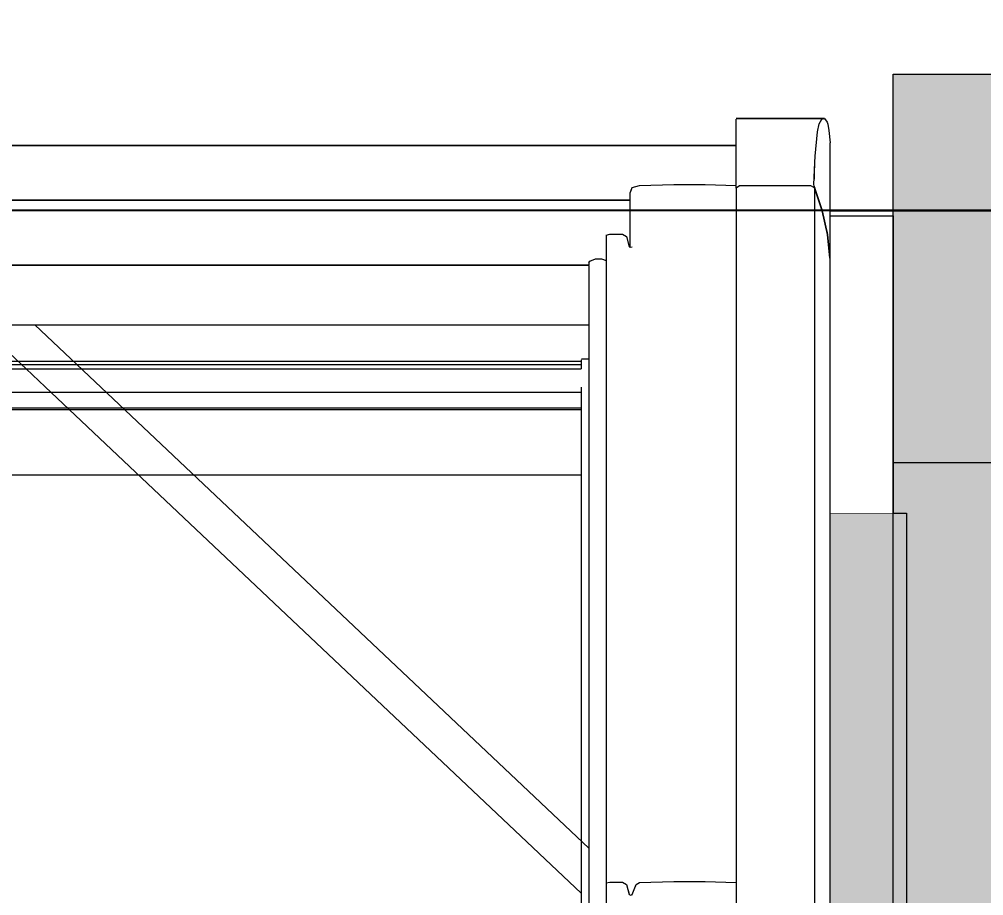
# Model space of a CAD drawing. Header units: metres. Extents: x -3 to 171, y -23 to 41.
# Drawn here: x 2.3498 to 2.8466, y -0.3532 to 0.0983 of the extents above; entities that cross this region are included whole.
import ezdxf

# ---------------------------------------------------------------- set-up
doc = ezdxf.new("R2010")
doc.units = ezdxf.units.M
doc.header["$MEASUREMENT"] = 0
doc.set_wipeout_variables(frame=1)
doc.linetypes.add('Achse', pattern=[0.004, 0.002, -0.001, 0, -0.001])
doc.linetypes.add('Wipeout_Contour', pattern=[1, 0, -1])
for name, color, linetype in [('5._2.DG PP STG1_1_000 Achsraster', 7, 'Continuous'), ('5._2.DG PP STG1_1_310 Dachkonstruktion massiv', 7, 'Continuous'), ('5._2.DG PP STG1_1_325 Dachfenster', 7, 'Continuous'), ('5._2.DG PP STG1_1_330 Dachaufbau', 7, 'Continuous'), ('5._2.DG PP STG1_1_945 Einreichplan Beschriftung', 7, 'Continuous'), ('5._2.DG PP STG1_1_Neubau_840 Baulinien', 7, 'Continuous')]:
    doc.layers.add(name, color=color, linetype=linetype)
doc.styles.add('ERSTELLTER_STIL_2', font='')
doc.styles.get('ERSTELLTER_STIL_2').set_extended_font_data('Eurostile')
doc.linetypes.add('Grenze Grundstück', pattern='A,0,[2,415_260415_PP_VA_1_8 2 DG1.Shx,S=0.00031746,R=0,X=0,Y=0],-0.04,0', length=0.04)

msp = doc.modelspace()

# ---------------------------------------------------------------- hatches: boundary and pattern name
at = {"layer": '5._2.DG PP STG1_1_325 Dachfenster', "linetype": 'Continuous', "lineweight": 0, "true_color": 0x000000}
msp.add_hatch(color=18, dxfattribs=at).paths.add_polyline_path([(2.76735, -0.15614), (2.76735, -0.59516), (2.76755, -0.59705), (2.76815, -0.60021), (2.76945, -0.61412), (2.76945, -0.63009), (2.76949, -0.70317), (2.76949, -0.71356), (2.76949, -0.71563), (2.76949, -0.77449), (2.80685, -0.77449), (2.80685, -0.15614)])

# ---------------------------------------------------------------- linework, layer by layer
at = {"layer": '5._2.DG PP STG1_1_000 Achsraster', "color": 5, "linetype": 'Achse', "lineweight": 0, "ltscale": 1000}
msp.add_line((-1.5, 0), (21, 0), dxfattribs=at)
at = {"layer": '5._2.DG PP STG1_1_310 Dachkonstruktion massiv', "color": 7, "linetype": 'Continuous', "lineweight": 18, "ltscale": 1000, "flags": 128}
for points in [[(2.79986, -0.13), (3.62486, -0.13)], [(2.79986, -0.84556), (2.79986, -0.13)]]:
    msp.add_lwpolyline(points, dxfattribs=at)
at = {"layer": '5._2.DG PP STG1_1_325 Dachfenster', "color": 7, "linetype": 'Continuous', "lineweight": 13, "ltscale": 1000, "true_color": 0xf4f4f4, "flags": 128}
for points in [[(2.76735, -0.15614), (2.80685, -0.15614)], [(2.80685, -0.15614), (2.80685, -0.77449)]]:
    msp.add_lwpolyline(points, dxfattribs=at)
at = {"layer": '5._2.DG PP STG1_1_330 Dachaufbau', "color": 7, "linetype": 'Continuous', "lineweight": 18, "ltscale": 1000, "flags": 128}
msp.add_lwpolyline([(2.8, 0.07), (3.755, 0.07)], dxfattribs=at)
at = {"layer": '5._2.DG PP STG1_1_Neubau_840 Baulinien', "color": 76, "linetype": 'Grenze Grundstück', "lineweight": 13, "ltscale": 1000, "true_color": 0x3f7f02, "flags": 128}
msp.add_lwpolyline([(0.06116, -22.52309), (0.05639, -12.20308), (0.00004, -0.00023), (18.98502, -0.00125), (18.95804, -11.44515), (18.90003, -19.56736), (18.88711, -22.52309)], dxfattribs=at)

# ---------------------------------------------------------------- texts
at = {"layer": '5._2.DG PP STG1_1_945 Einreichplan Beschriftung', "color": 7, "linetype": 'Continuous', "lineweight": 13, "insert": (1.21387, 0.05906), "char_height": 0.05, "attachment_point": 7, "rotation": 11.9651, "style": 'ERSTELLTER_STIL_2'}
msp.add_mtext('\\A1;{\\pql;\\fEurostile|b0|i0|c0|p0;\\W1.000000;Brüstungsplatte Holzzement beschichtet}', dxfattribs=at)

# ---------------------------------------------------------------- wipeouts: each hides what was drawn before it
at = {"color": 254, "linetype": 'Wipeout_Contour', "lineweight": 0, "ltscale": 7.93114}
msp.add_wipeout([(2.71905, 0.04719), (2.76326, 0.04683), (2.76455, 0.04719)], dxfattribs=at).dxf.layer = '5._2.DG PP STG1_1_325 Dachfenster'
at = {"color": 254, "linetype": 'Wipeout_Contour', "lineweight": 0, "ltscale": 7.082322}
msp.add_wipeout([(2.71905, 0.03339), (1.96465, 0.03339), (2.71905, 0.03311)], dxfattribs=at).dxf.layer = '5._2.DG PP STG1_1_325 Dachfenster'

# ---------------------------------------------------------------- next in the draw order: wipeouts: each hides what was drawn before it
at = {"color": 254, "linetype": 'Wipeout_Contour', "lineweight": 0, "ltscale": 11.182537}
msp.add_wipeout([(2.71905, 0.04683), (2.71905, 0.04449), (2.76185, 0.04449), (2.76326, 0.04683)], dxfattribs=at).dxf.layer = '5._2.DG PP STG1_1_325 Dachfenster'
at = {"color": 254, "linetype": 'Wipeout_Contour', "lineweight": 0, "ltscale": 9.591176}
msp.add_wipeout([(1.96465, 0.02858), (2.71905, 0.02858), (2.71905, 0.03311), (1.96465, 0.03311)], dxfattribs=at).dxf.layer = '5._2.DG PP STG1_1_325 Dachfenster'
at = {"color": 254, "linetype": 'Wipeout_Contour', "lineweight": 0, "ltscale": 14.677396}
msp.add_wipeout([(2.76605, -0.5839), (2.76625, -0.5848), (2.76735, -0.59516), (2.76735, -0.02486), (2.76605, -0.01261)], dxfattribs=at).dxf.layer = '5._2.DG PP STG1_1_325 Dachfenster'
at = {"color": 254, "linetype": 'Wipeout_Contour', "lineweight": 0, "ltscale": 17.834173}
msp.add_wipeout([(2.64325, -0.05039), (2.64325, -0.53024), (2.64375, -0.02629), (2.64325, -0.02714), (2.64325, -0.02827), (2.64335, -0.05012)], dxfattribs=at).dxf.layer = '5._2.DG PP STG1_1_325 Dachfenster'
at = {"color": 254, "linetype": 'Wipeout_Contour', "lineweight": 0, "ltscale": 10.961452}
msp.add_wipeout([(2.65205, -0.34661), (2.65205, -0.53024), (2.65395, -0.53024), (2.65395, -0.34611)], dxfattribs=at).dxf.layer = '5._2.DG PP STG1_1_325 Dachfenster'
at = {"color": 254, "linetype": 'Wipeout_Contour', "lineweight": 0, "ltscale": 11.009746}
msp.add_wipeout([(2.66475, -0.35283), (2.66475, -0.53024), (2.66555, -0.53024), (2.66555, -0.35262)], dxfattribs=at).dxf.layer = '5._2.DG PP STG1_1_325 Dachfenster'

# ---------------------------------------------------------------- next in the draw order: wipeouts: each hides what was drawn before it
at = {"color": 254, "linetype": 'Wipeout_Contour', "lineweight": 0, "ltscale": 14.732541}
msp.add_wipeout([(2.76335, -0.00044), (2.76335, -0.57203), (2.76355, -0.57263), (2.76605, -0.5839), (2.76605, -0.01261)], dxfattribs=at).dxf.layer = '5._2.DG PP STG1_1_325 Dachfenster'
at = {"color": 254, "linetype": 'Wipeout_Contour', "lineweight": 0, "ltscale": 10.894575}
msp.add_wipeout([(2.64375, -0.02629), (2.64375, -0.53024), (2.64655, -0.53024), (2.64655, -0.02516)], dxfattribs=at).dxf.layer = '5._2.DG PP STG1_1_325 Dachfenster'
at = {"color": 254, "linetype": 'Wipeout_Contour', "lineweight": 0, "ltscale": 11.014251}
msp.add_wipeout([(2.66555, -0.35262), (2.66555, -0.53024), (2.66755, -0.53024), (2.66755, -0.34746)], dxfattribs=at).dxf.layer = '5._2.DG PP STG1_1_325 Dachfenster'

# ---------------------------------------------------------------- next in the draw order: wipeouts: each hides what was drawn before it
at = {"color": 254, "linetype": 'Wipeout_Contour', "lineweight": 0, "ltscale": 17.891264}
msp.add_wipeout([(2.76735, -0.025), (2.76735, -0.15614), (2.8, -0.15614), (2.8, -0.00295), (2.76755, -0.00295), (2.76755, -0.02486)], dxfattribs=at).dxf.layer = '5._2.DG PP STG1_1_325 Dachfenster'
at = {"color": 254, "linetype": 'Wipeout_Contour', "lineweight": 0, "ltscale": 9.597579}
msp.add_wipeout([(2.04035, -0.02848), (2.04035, -0.03909), (2.64335, -0.03909), (2.64335, -0.02848)], dxfattribs=at).dxf.layer = '5._2.DG PP STG1_1_325 Dachfenster'
at = {"color": 254, "linetype": 'Wipeout_Contour', "lineweight": 0, "ltscale": 10.906163}
msp.add_wipeout([(2.64965, -0.02509), (2.64655, -0.02516), (2.64655, -0.53024), (2.64965, -0.53024)], dxfattribs=at).dxf.layer = '5._2.DG PP STG1_1_325 Dachfenster'
at = {"color": 254, "linetype": 'Wipeout_Contour', "lineweight": 0, "ltscale": 9.599644}
msp.add_wipeout([(2.04035, -0.0434), (2.04035, -0.04842), (2.64335, -0.04842), (2.64335, -0.0434)], dxfattribs=at).dxf.layer = '5._2.DG PP STG1_1_325 Dachfenster'
at = {"color": 254, "linetype": 'Wipeout_Contour', "lineweight": 0, "ltscale": 7.264145}
msp.add_wipeout([(2.64325, -0.0591), (2.35773, -0.0591), (2.64325, -0.32876)], dxfattribs=at).dxf.layer = '5._2.DG PP STG1_1_325 Dachfenster'
at = {"color": 254, "linetype": 'Wipeout_Contour', "lineweight": 0, "ltscale": 11.00185}
msp.add_wipeout([(2.66265, -0.34739), (2.66265, -0.53024), (2.66395, -0.53024), (2.66395, -0.35255)], dxfattribs=at).dxf.layer = '5._2.DG PP STG1_1_325 Dachfenster'
at = {"color": 254, "linetype": 'Wipeout_Contour', "lineweight": 0, "ltscale": 11.021257}
msp.add_wipeout([(2.66755, -0.34746), (2.66755, -0.53024), (2.66935, -0.53024), (2.66935, -0.3464)], dxfattribs=at).dxf.layer = '5._2.DG PP STG1_1_325 Dachfenster'

# ---------------------------------------------------------------- next in the draw order: linework, layer by layer
at = {"layer": '5._2.DG PP STG1_1_325 Dachfenster', "color": 7, "linetype": 'Continuous', "lineweight": 13, "ltscale": 1000, "flags": 128}
msp.add_lwpolyline([(2.8, -0.00295), (2.8, -0.15614)], dxfattribs=at)
at = {"layer": '5._2.DG PP STG1_1_330 Dachaufbau', "color": 7, "linetype": 'Continuous', "lineweight": 18, "ltscale": 1000, "flags": 128}
msp.add_lwpolyline([(2.8, -0.77152), (2.8, 0.07)], dxfattribs=at)

# ---------------------------------------------------------------- next in the draw order: wipeouts: each hides what was drawn before it
at = {"color": 254, "linetype": 'Wipeout_Contour', "lineweight": 0, "ltscale": 9.598731}
msp.add_wipeout([(2.04035, -0.03909), (2.04035, -0.0434), (2.64335, -0.0434), (2.64335, -0.03909)], dxfattribs=at).dxf.layer = '5._2.DG PP STG1_1_325 Dachfenster'
at = {"color": 254, "linetype": 'Wipeout_Contour', "lineweight": 0, "ltscale": 19.376121}
msp.add_wipeout([(2.04045, -0.3535), (2.22759, -0.53024), (2.45611, -0.53024), (2.64325, -0.3535), (2.64325, -0.32876), (2.35773, -0.0591), (2.32598, -0.0591), (2.04045, -0.32876)], dxfattribs=at).dxf.layer = '5._2.DG PP STG1_1_325 Dachfenster'
at = {"color": 254, "linetype": 'Wipeout_Contour', "lineweight": 0, "ltscale": 10.978196}
msp.add_wipeout([(2.65395, -0.53024), (2.66055, -0.53024), (2.66055, -0.34611), (2.65395, -0.34611)], dxfattribs=at).dxf.layer = '5._2.DG PP STG1_1_325 Dachfenster'
at = {"color": 254, "linetype": 'Wipeout_Contour', "lineweight": 0, "ltscale": 11.05968}
msp.add_wipeout([(2.66935, -0.3464), (2.66935, -0.53024), (2.68695, -0.53024), (2.68695, -0.34583)], dxfattribs=at).dxf.layer = '5._2.DG PP STG1_1_325 Dachfenster'
at = {"color": 254, "linetype": 'Wipeout_Contour', "lineweight": 0, "ltscale": 11.006644}
msp.add_wipeout([(2.66395, -0.35255), (2.66395, -0.53024), (2.66475, -0.53024), (2.66475, -0.35283)], dxfattribs=at).dxf.layer = '5._2.DG PP STG1_1_325 Dachfenster'

# ---------------------------------------------------------------- next in the draw order: linework, layer by layer
at = {"layer": '5._2.DG PP STG1_1_325 Dachfenster', "color": 7, "linetype": 'Continuous', "lineweight": 13, "ltscale": 1000, "flags": 128}
for points in [[(2.34185, -0.07098), (2.35331, -0.0818), (2.36304, -0.09099), (2.63929, -0.35188)], [(2.04455, -0.07791), (2.63915, -0.07791)], [(2.63915, -0.07706), (2.63915, -0.0818)], [(2.64325, -0.07685), (2.63935, -0.07685)], [(2.04442, -0.0818), (2.63929, -0.0818)], [(2.04455, -0.0796), (2.63915, -0.0796)], [(2.04455, -0.09382), (2.63915, -0.09382)], [(2.63915, -0.09127), (2.63915, -0.53024)], [(2.04455, -0.10195), (2.63915, -0.10195)], [(2.04455, -0.10273), (2.63915, -0.10273)], [(2.04455, -0.13646), (2.63915, -0.13646)]]:
    msp.add_lwpolyline(points, dxfattribs=at)

# ---------------------------------------------------------------- next in the draw order: wipeouts: each hides what was drawn before it
at = {"color": 254, "linetype": 'Wipeout_Contour', "lineweight": 0, "ltscale": 10.916699}
msp.add_wipeout([(2.64965, -0.53024), (2.65205, -0.53024), (2.65205, -0.02591), (2.64965, -0.02509)], dxfattribs=at).dxf.layer = '5._2.DG PP STG1_1_325 Dachfenster'
at = {"color": 254, "linetype": 'Wipeout_Contour', "lineweight": 0, "ltscale": 9.601765}
msp.add_wipeout([(2.04045, -0.05358), (2.04045, -0.05903), (2.64325, -0.05903), (2.64325, -0.05358)], dxfattribs=at).dxf.layer = '5._2.DG PP STG1_1_325 Dachfenster'
at = {"color": 254, "linetype": 'Wipeout_Contour', "lineweight": 0, "ltscale": 10.99477}
msp.add_wipeout([(2.66055, -0.34611), (2.66055, -0.53024), (2.66265, -0.53024), (2.66265, -0.34739)], dxfattribs=at).dxf.layer = '5._2.DG PP STG1_1_325 Dachfenster'
at = {"color": 254, "linetype": 'Wipeout_Contour', "lineweight": 0, "ltscale": 11.124979}
msp.add_wipeout([(2.68695, -0.34583), (2.68695, -0.53024), (2.70315, -0.53024), (2.70315, -0.34583)], dxfattribs=at).dxf.layer = '5._2.DG PP STG1_1_325 Dachfenster'

# ---------------------------------------------------------------- next in the draw order: linework, layer by layer
at = {"layer": '5._2.DG PP STG1_1_325 Dachfenster', "color": 7, "linetype": 'Continuous', "lineweight": 13, "ltscale": 1000, "flags": 128}
for points in [[(2.04045, -0.05903), (2.64325, -0.05903)], [(2.04045, -0.0591), (2.64325, -0.0591)], [(2.35773, -0.0591), (2.64325, -0.32876)]]:
    msp.add_lwpolyline(points, dxfattribs=at)

# ---------------------------------------------------------------- next in the draw order: wipeouts: each hides what was drawn before it
at = {"color": 254, "linetype": 'Wipeout_Contour', "lineweight": 0, "ltscale": 10.856202}
msp.add_wipeout([(2.65205, -0.01292), (2.65205, -0.34661), (2.65395, -0.34611), (2.65395, -0.01243)], dxfattribs=at).dxf.layer = '5._2.DG PP STG1_1_325 Dachfenster'
at = {"color": 254, "linetype": 'Wipeout_Contour', "lineweight": 0, "ltscale": 10.902688}
msp.add_wipeout([(2.66395, -0.01886), (2.66395, -0.35255), (2.66475, -0.35283), (2.66475, -0.01915)], dxfattribs=at).dxf.layer = '5._2.DG PP STG1_1_325 Dachfenster'
at = {"color": 254, "linetype": 'Wipeout_Contour', "lineweight": 0, "ltscale": 14.289036}
msp.add_wipeout([(2.04035, -0.04927), (2.04035, -0.05012), (2.04045, -0.05118), (2.64325, -0.05118), (2.64325, -0.05039), (2.64335, -0.04927)], dxfattribs=at).dxf.layer = '5._2.DG PP STG1_1_325 Dachfenster'
at = {"color": 254, "linetype": 'Wipeout_Contour', "lineweight": 0, "ltscale": 11.1871}
msp.add_wipeout([(2.70315, -0.34583), (2.70315, -0.53024), (2.71905, -0.53024), (2.71905, -0.34634)], dxfattribs=at).dxf.layer = '5._2.DG PP STG1_1_325 Dachfenster'

# ---------------------------------------------------------------- next in the draw order: wipeouts: each hides what was drawn before it
at = {"color": 254, "linetype": 'Wipeout_Contour', "lineweight": 0, "ltscale": 11.1974}
msp.add_wipeout([(2.71905, 0.01121), (2.71905, -0.55942), (2.72075, -0.55942), (2.72075, 0.01247)], dxfattribs=at).dxf.layer = '5._2.DG PP STG1_1_325 Dachfenster'
at = {"color": 254, "linetype": 'Wipeout_Contour', "lineweight": 0, "ltscale": 13.246257}
msp.add_wipeout([(2.66545, -0.01896), (2.66475, -0.01915), (2.66475, -0.35283), (2.66555, -0.35262), (2.66555, -0.0189)], dxfattribs=at).dxf.layer = '5._2.DG PP STG1_1_325 Dachfenster'
at = {"color": 254, "linetype": 'Wipeout_Contour', "lineweight": 0, "ltscale": 9.600669}
msp.add_wipeout([(2.04045, -0.05118), (2.04045, -0.05224), (2.64325, -0.05224), (2.64325, -0.05118)], dxfattribs=at).dxf.layer = '5._2.DG PP STG1_1_325 Dachfenster'

# ---------------------------------------------------------------- next in the draw order: wipeouts: each hides what was drawn before it
at = {"color": 254, "linetype": 'Wipeout_Contour', "lineweight": 0, "ltscale": 11.273906}
msp.add_wipeout([(2.72075, 0.01247), (2.72075, -0.55942), (2.75755, -0.55942), (2.75755, 0.01247)], dxfattribs=at).dxf.layer = '5._2.DG PP STG1_1_325 Dachfenster'
at = {"color": 254, "linetype": 'Wipeout_Contour', "lineweight": 0, "ltscale": 10.904918}
msp.add_wipeout([(2.66555, -0.0189), (2.66555, -0.35262), (2.66755, -0.34746), (2.66755, -0.01374)], dxfattribs=at).dxf.layer = '5._2.DG PP STG1_1_325 Dachfenster'
at = {"color": 254, "linetype": 'Wipeout_Contour', "lineweight": 0, "ltscale": 9.600091}
msp.add_wipeout([(2.04035, -0.04842), (2.04035, -0.04927), (2.64335, -0.04927), (2.64335, -0.04842)], dxfattribs=at).dxf.layer = '5._2.DG PP STG1_1_325 Dachfenster'
at = {"color": 254, "linetype": 'Wipeout_Contour', "lineweight": 0, "ltscale": 9.600829}
msp.add_wipeout([(2.04045, -0.05288), (2.64325, -0.05288), (2.64325, -0.05224), (2.04045, -0.05224)], dxfattribs=at).dxf.layer = '5._2.DG PP STG1_1_325 Dachfenster'

# ---------------------------------------------------------------- next in the draw order: wipeouts: each hides what was drawn before it
at = {"color": 254, "linetype": 'Wipeout_Contour', "lineweight": 0, "ltscale": 37.748651}
msp.add_wipeout([(1.96465, 0.02356), (1.96465, 0.01269), (1.98055, 0.0132), (1.99675, 0.0132), (2.01435, 0.01264), (2.01815, 0.01158), (2.01915, 0.00882), (2.01915, 0.00525), (2.66455, 0.00525), (2.66455, 0.00882), (2.66555, 0.01158), (2.66935, 0.01264), (2.68695, 0.0132), (2.70315, 0.0132), (2.71905, 0.01269), (2.71905, 0.02356)], dxfattribs=at).dxf.layer = '5._2.DG PP STG1_1_325 Dachfenster'
at = {"color": 254, "linetype": 'Wipeout_Contour', "lineweight": 0, "ltscale": 14.010872}
msp.add_wipeout([(2.75755, 0.01247), (2.75755, -0.55942), (2.75902, -0.55942), (2.75935, -0.56016), (2.75935, 0.01151)], dxfattribs=at).dxf.layer = '5._2.DG PP STG1_1_325 Dachfenster'
at = {"color": 254, "linetype": 'Wipeout_Contour', "lineweight": 0, "ltscale": 10.892754}
msp.add_wipeout([(2.66395, -0.01886), (2.66265, -0.0137), (2.66265, -0.34739), (2.66395, -0.35255)], dxfattribs=at).dxf.layer = '5._2.DG PP STG1_1_325 Dachfenster'
at = {"color": 254, "linetype": 'Wipeout_Contour', "lineweight": 0, "ltscale": 10.916031}
msp.add_wipeout([(2.66755, -0.01374), (2.66755, -0.34746), (2.66935, -0.3464), (2.66935, -0.01268)], dxfattribs=at).dxf.layer = '5._2.DG PP STG1_1_325 Dachfenster'
at = {"color": 254, "linetype": 'Wipeout_Contour', "lineweight": 0, "ltscale": 11.083532}
msp.add_wipeout([(2.70315, -0.01211), (2.70315, -0.34583), (2.71905, -0.34634), (2.71905, -0.01262)], dxfattribs=at).dxf.layer = '5._2.DG PP STG1_1_325 Dachfenster'
at = {"color": 254, "linetype": 'Wipeout_Contour', "lineweight": 0, "ltscale": 9.600965}
msp.add_wipeout([(2.04045, -0.05358), (2.64325, -0.05358), (2.64325, -0.05288), (2.04045, -0.05288)], dxfattribs=at).dxf.layer = '5._2.DG PP STG1_1_325 Dachfenster'

# ---------------------------------------------------------------- next in the draw order: linework, layer by layer
at = {"layer": '5._2.DG PP STG1_1_325 Dachfenster', "color": 7, "linetype": 'Continuous', "lineweight": 13, "ltscale": 1000, "flags": 128}
for points in [[(2.64325, -0.05039), (2.64325, -0.53024)], [(2.66395, -0.35255), (2.66475, -0.35283)], [(2.66475, -0.35283), (2.66555, -0.35262)]]:
    msp.add_lwpolyline(points, dxfattribs=at)

# ---------------------------------------------------------------- next in the draw order: wipeouts: each hides what was drawn before it
at = {"color": 254, "linetype": 'Wipeout_Contour', "lineweight": 0, "ltscale": 9.591634}
msp.add_wipeout([(1.96465, 0.02689), (1.96465, 0.02462), (2.71905, 0.02462), (2.71905, 0.02689)], dxfattribs=at).dxf.layer = '5._2.DG PP STG1_1_325 Dachfenster'
at = {"color": 254, "linetype": 'Wipeout_Contour', "lineweight": 0, "ltscale": 14.729409}
msp.add_wipeout([(2.75935, 0.01151), (2.75935, -0.56016), (2.75955, -0.56068), (2.76335, -0.57203), (2.76335, -0.00044)], dxfattribs=at).dxf.layer = '5._2.DG PP STG1_1_325 Dachfenster'
at = {"color": 254, "linetype": 'Wipeout_Contour', "lineweight": 0, "ltscale": 10.873458}
msp.add_wipeout([(2.65395, -0.01243), (2.65395, -0.34611), (2.66055, -0.34611), (2.66055, -0.01243)], dxfattribs=at).dxf.layer = '5._2.DG PP STG1_1_325 Dachfenster'
at = {"color": 254, "linetype": 'Wipeout_Contour', "lineweight": 0, "ltscale": 10.954767}
msp.add_wipeout([(2.66935, -0.01268), (2.66935, -0.3464), (2.68695, -0.34583), (2.68695, -0.01211)], dxfattribs=at).dxf.layer = '5._2.DG PP STG1_1_325 Dachfenster'

# ---------------------------------------------------------------- next in the draw order: linework, layer by layer
at = {"layer": '5._2.DG PP STG1_1_325 Dachfenster', "color": 7, "linetype": 'Continuous', "lineweight": 13, "ltscale": 1000, "flags": 128}
for points in [[(2.66555, -0.35262), (2.66755, -0.34746)], [(2.66755, -0.34746), (2.66935, -0.3464)]]:
    msp.add_lwpolyline(points, dxfattribs=at)

# ---------------------------------------------------------------- next in the draw order: wipeouts: each hides what was drawn before it
at = {"color": 254, "linetype": 'Wipeout_Contour', "lineweight": 0, "ltscale": 9.591414}
msp.add_wipeout([(1.96465, 0.02858), (1.96465, 0.02689), (2.71905, 0.02689), (2.71905, 0.02858)], dxfattribs=at).dxf.layer = '5._2.DG PP STG1_1_325 Dachfenster'
at = {"color": 254, "linetype": 'Wipeout_Contour', "lineweight": 0, "ltscale": 10.889134}
msp.add_wipeout([(2.66055, -0.01243), (2.66055, -0.34611), (2.66265, -0.34739), (2.66265, -0.0137)], dxfattribs=at).dxf.layer = '5._2.DG PP STG1_1_325 Dachfenster'
at = {"color": 254, "linetype": 'Wipeout_Contour', "lineweight": 0, "ltscale": 11.021299}
msp.add_wipeout([(2.68695, -0.01211), (2.68695, -0.34583), (2.70315, -0.34583), (2.70315, -0.01211)], dxfattribs=at).dxf.layer = '5._2.DG PP STG1_1_325 Dachfenster'
at = {"color": 254, "linetype": 'Wipeout_Contour', "lineweight": 0, "ltscale": 33.115613}
msp.add_wipeout([(2.65205, -0.02134), (2.03165, -0.02134), (2.03165, -0.02591), (2.03405, -0.02509), (2.03715, -0.02516), (2.03995, -0.02629), (2.04045, -0.02714), (2.04045, -0.02827), (2.64325, -0.02827), (2.64325, -0.02714), (2.64375, -0.02629), (2.64655, -0.02516), (2.64965, -0.02509), (2.65205, -0.02591)], dxfattribs=at).dxf.layer = '5._2.DG PP STG1_1_325 Dachfenster'

# ---------------------------------------------------------------- next in the draw order: linework, layer by layer
at = {"layer": '5._2.DG PP STG1_1_325 Dachfenster', "color": 7, "linetype": 'Continuous', "lineweight": 13, "ltscale": 1000, "flags": 128}
for points in [[(2.04035, -0.02827), (2.64335, -0.02827)], [(2.64325, -0.02714), (2.64375, -0.02629)], [(2.64325, -0.02714), (2.64325, -0.02827)], [(2.64335, -0.05012), (2.64335, -0.04927), (2.64335, -0.04842), (2.64335, -0.0434), (2.64335, -0.03909), (2.64335, -0.02848)], [(2.64375, -0.02629), (2.64655, -0.02516)], [(2.64655, -0.02516), (2.64965, -0.02509)], [(2.64965, -0.02509), (2.65205, -0.02591)], [(2.65205, -0.34661), (2.65395, -0.34611), (2.66055, -0.34611)], [(2.66055, -0.34611), (2.66265, -0.34739)], [(2.66265, -0.34739), (2.66395, -0.35255)], [(2.66935, -0.3464), (2.68695, -0.34583), (2.70315, -0.34583), (2.71905, -0.34634)]]:
    msp.add_lwpolyline(points, dxfattribs=at)

# ---------------------------------------------------------------- next in the draw order: wipeouts: each hides what was drawn before it
at = {"color": 254, "linetype": 'Wipeout_Contour', "lineweight": 0, "ltscale": 11.174588}
msp.add_wipeout([(2.76089, 0.04027), (2.71905, 0.04027), (2.71905, 0.02775), (2.75968, 0.02775)], dxfattribs=at).dxf.layer = '5._2.DG PP STG1_1_325 Dachfenster'
at = {"color": 254, "linetype": 'Wipeout_Contour', "lineweight": 0, "ltscale": 9.591781}
msp.add_wipeout([(1.96465, 0.02462), (1.96465, 0.02356), (2.71905, 0.02356), (2.71905, 0.02462)], dxfattribs=at).dxf.layer = '5._2.DG PP STG1_1_325 Dachfenster'
at = {"color": 254, "linetype": 'Wipeout_Contour', "lineweight": 0, "ltscale": 8.629207}
msp.add_wipeout([(2.66455, -0.01908), (2.66545, -0.01896), (2.66455, 0.00882)], dxfattribs=at).dxf.layer = '5._2.DG PP STG1_1_325 Dachfenster'

# ---------------------------------------------------------------- next in the draw order: linework, layer by layer
at = {"layer": '5._2.DG PP STG1_1_325 Dachfenster', "color": 7, "linetype": 'Continuous', "lineweight": 13, "ltscale": 1000, "flags": 128}
msp.add_lwpolyline([(1.96465, 0.03339), (2.71905, 0.03339)], dxfattribs=at)

# ---------------------------------------------------------------- next in the draw order: wipeouts: each hides what was drawn before it
at = {"color": 254, "linetype": 'Wipeout_Contour', "lineweight": 0, "ltscale": 11.170861}
msp.add_wipeout([(2.76185, 0.04449), (2.71905, 0.04449), (2.71905, 0.04027), (2.76089, 0.04027)], dxfattribs=at).dxf.layer = '5._2.DG PP STG1_1_325 Dachfenster'
at = {"color": 254, "linetype": 'Wipeout_Contour', "lineweight": 0, "ltscale": 11.134408}
msp.add_wipeout([(2.66455, 0.00882), (2.66555, -0.01883), (2.66755, -0.01374), (2.66556, 0.01149)], dxfattribs=at).dxf.layer = '5._2.DG PP STG1_1_325 Dachfenster'

# ---------------------------------------------------------------- next in the draw order: wipeouts: each hides what was drawn before it
at = {"color": 254, "linetype": 'Wipeout_Contour', "lineweight": 0, "ltscale": 7.647488}
msp.add_wipeout([(2.66555, 0.01158), (2.66935, -0.01268), (2.66935, 0.01264)], dxfattribs=at).dxf.layer = '5._2.DG PP STG1_1_325 Dachfenster'

# ---------------------------------------------------------------- next in the draw order: wipeouts: each hides what was drawn before it
at = {"color": 254, "linetype": 'Wipeout_Contour', "lineweight": 0, "ltscale": 8.108967}
msp.add_wipeout([(2.66555, 0.01158), (2.66755, -0.01374), (2.66935, -0.01268)], dxfattribs=at).dxf.layer = '5._2.DG PP STG1_1_325 Dachfenster'

# ---------------------------------------------------------------- next in the draw order: linework, layer by layer
at = {"layer": '5._2.DG PP STG1_1_325 Dachfenster', "color": 7, "linetype": 'Continuous', "lineweight": 13, "ltscale": 1000, "flags": 128}
msp.add_lwpolyline([(2.66455, 0.00882), (2.66555, 0.01158)], dxfattribs=at)

# ---------------------------------------------------------------- next in the draw order: wipeouts: each hides what was drawn before it
at = {"color": 254, "linetype": 'Wipeout_Contour', "lineweight": 0, "ltscale": 10.896113}
msp.add_wipeout([(2.66935, 0.01264), (2.66935, -0.01268), (2.68695, -0.01211), (2.68695, 0.0132)], dxfattribs=at).dxf.layer = '5._2.DG PP STG1_1_325 Dachfenster'
at = {"color": 254, "linetype": 'Wipeout_Contour', "lineweight": 0, "ltscale": 9.593402}
msp.add_wipeout([(2.01915, 0.00518), (2.01915, -0.00677), (2.66455, -0.00677), (2.66455, 0.00518)], dxfattribs=at).dxf.layer = '5._2.DG PP STG1_1_325 Dachfenster'

# ---------------------------------------------------------------- next in the draw order: linework, layer by layer
at = {"layer": '5._2.DG PP STG1_1_325 Dachfenster', "color": 7, "linetype": 'Continuous', "lineweight": 13, "ltscale": 1000, "flags": 128}
msp.add_lwpolyline([(2.01915, 0.00525), (2.66455, 0.00525)], dxfattribs=at)

# ---------------------------------------------------------------- next in the draw order: wipeouts: each hides what was drawn before it
at = {"color": 254, "linetype": 'Wipeout_Contour', "lineweight": 0, "ltscale": 10.970566}
msp.add_wipeout([(2.68695, -0.01211), (2.70315, -0.01211), (2.70315, 0.0132), (2.68695, 0.0132)], dxfattribs=at).dxf.layer = '5._2.DG PP STG1_1_325 Dachfenster'
at = {"color": 254, "linetype": 'Wipeout_Contour', "lineweight": 0, "ltscale": 37.813712}
msp.add_wipeout([(2.66455, -0.00677), (2.01915, -0.00677), (2.01915, -0.01908), (2.01975, -0.01886), (2.02105, -0.0137), (2.02315, -0.01243), (2.02975, -0.01243), (2.03165, -0.01292), (2.03165, -0.02134), (2.65205, -0.02134), (2.65205, -0.01292), (2.65395, -0.01243), (2.66055, -0.01243), (2.66265, -0.0137), (2.66395, -0.01886), (2.66455, -0.01908)], dxfattribs=at).dxf.layer = '5._2.DG PP STG1_1_325 Dachfenster'

# ---------------------------------------------------------------- next in the draw order: linework, layer by layer
at = {"layer": '5._2.DG PP STG1_1_325 Dachfenster', "color": 7, "linetype": 'Continuous', "lineweight": 13, "ltscale": 1000, "flags": 128}
for points in [[(2.66455, -0.01908), (2.66455, 0.00882)], [(2.65205, -0.01292), (2.65395, -0.01243), (2.66055, -0.01243)], [(2.65205, -0.01292), (2.65205, -0.34661), (2.65205, -0.53024)], [(2.66055, -0.01243), (2.66265, -0.0137)], [(2.66265, -0.0137), (2.66395, -0.01886)], [(2.66395, -0.01886), (2.66475, -0.01915)], [(2.66475, -0.01915), (2.66545, -0.01896)]]:
    msp.add_lwpolyline(points, dxfattribs=at)

# ---------------------------------------------------------------- next in the draw order: wipeouts: each hides what was drawn before it
at = {"color": 254, "linetype": 'Wipeout_Contour', "lineweight": 0, "ltscale": 11.026277}
msp.add_wipeout([(2.70315, -0.01211), (2.71905, -0.01262), (2.71905, 0.01269), (2.70315, 0.0132)], dxfattribs=at).dxf.layer = '5._2.DG PP STG1_1_325 Dachfenster'

# ---------------------------------------------------------------- next in the draw order: wipeouts: each hides what was drawn before it
at = {"color": 254, "linetype": 'Wipeout_Contour', "lineweight": 0, "ltscale": 31.293354}
msp.add_wipeout([(2.71905, 0.01121), (2.72075, 0.01247), (2.75755, 0.01247), (2.75935, 0.01151), (2.76335, -0.00044), (2.76605, -0.01261), (2.76735, -0.02486), (2.76625, -0.01261), (2.76355, -0.00044), (2.75955, 0.01151), (2.75913, 0.01262), (2.71905, 0.01262)], dxfattribs=at).dxf.layer = '5._2.DG PP STG1_1_325 Dachfenster'

# ---------------------------------------------------------------- next in the draw order: wipeouts: each hides what was drawn before it
at = {"color": 254, "linetype": 'Wipeout_Contour', "lineweight": 0, "ltscale": 14.104495}
msp.add_wipeout([(2.76625, -0.01261), (2.76755, -0.02486), (2.76755, 0.03456), (2.76679, 0.04105), (2.76625, 0.04422)], dxfattribs=at).dxf.layer = '5._2.DG PP STG1_1_325 Dachfenster'
at = {"color": 254, "linetype": 'Wipeout_Contour', "lineweight": 0, "ltscale": 13.443602}
msp.add_wipeout([(2.71905, 0.02775), (2.71905, 0.01304), (2.75905, 0.01304), (2.75955, 0.02455), (2.75968, 0.02775)], dxfattribs=at).dxf.layer = '5._2.DG PP STG1_1_325 Dachfenster'

# ---------------------------------------------------------------- next in the draw order: linework, layer by layer
at = {"layer": '5._2.DG PP STG1_1_325 Dachfenster', "color": 7, "linetype": 'Continuous', "lineweight": 13, "ltscale": 1000, "flags": 128}
for points in [[(2.71905, 0.01304), (2.71905, 0.02775), (2.71905, 0.04027), (2.71905, 0.04449), (2.71905, 0.04683)], [(2.66555, 0.01158), (2.66935, 0.01264), (2.68695, 0.0132), (2.70315, 0.0132), (2.71905, 0.01269)], [(2.71905, 0.01121), (2.71905, 0.01262)], [(2.72075, 0.01247), (2.71905, 0.01121)], [(2.71905, 0.01121), (2.71905, -0.55942)], [(2.76735, -0.02486), (2.76735, -0.59516)]]:
    msp.add_lwpolyline(points, dxfattribs=at)

# ---------------------------------------------------------------- next in the draw order: wipeouts: each hides what was drawn before it
at = {"color": 254, "linetype": 'Wipeout_Contour', "lineweight": 0, "ltscale": 20.081185}
msp.add_wipeout([(2.75955, 0.02455), (2.75955, 0.01151), (2.76355, -0.00044), (2.76355, 0.04689), (2.76185, 0.04449), (2.76089, 0.04027), (2.75968, 0.02775)], dxfattribs=at).dxf.layer = '5._2.DG PP STG1_1_325 Dachfenster'

# ---------------------------------------------------------------- next in the draw order: wipeouts: each hides what was drawn before it
at = {"color": 254, "linetype": 'Wipeout_Contour', "lineweight": 0, "ltscale": 16.621502}
msp.add_wipeout([(2.76355, 0.04689), (2.76355, -0.00044), (2.76625, -0.01261), (2.76625, 0.04422), (2.76586, 0.04534), (2.76455, 0.04719)], dxfattribs=at).dxf.layer = '5._2.DG PP STG1_1_325 Dachfenster'
at = {"color": 254, "linetype": 'Wipeout_Contour', "lineweight": 0, "ltscale": 11.02542}
msp.add_wipeout([(2.75913, 0.01262), (2.75955, 0.01151), (2.75955, 0.02455), (2.75905, 0.01304)], dxfattribs=at).dxf.layer = '5._2.DG PP STG1_1_325 Dachfenster'

# ---------------------------------------------------------------- next in the draw order: hatches: boundary and pattern name
at = {"layer": '5._2.DG PP STG1_1_330 Dachaufbau', "linetype": 'Continuous', "lineweight": 0, "true_color": 0x000000}
msp.add_hatch(color=18, dxfattribs=at).paths.add_polyline_path([(3.445, -0.4), (3.755, -0.4), (3.755, 0.07), (2.8, 0.07), (2.8, -0.77152), (1.05, -0.77152), (1.05, 0.07), (-0.00106, 0.07), (0.00679, -2.07), (6.325, -2.07), (6.325, -0.82361), (3.445, -0.82361)])

# ---------------------------------------------------------------- next in the draw order: linework, layer by layer
at = {"layer": '5._2.DG PP STG1_1_325 Dachfenster', "color": 7, "linetype": 'Continuous', "lineweight": 13, "ltscale": 1000, "flags": 128}
for points in [[(2.76455, 0.04719), (2.71905, 0.04719)], [(2.75905, 0.01304), (2.75955, 0.02455), (2.75968, 0.02775), (2.76089, 0.04027), (2.76185, 0.04449), (2.76326, 0.04683), (2.76455, 0.04719), (2.76586, 0.04534), (2.76625, 0.04422), (2.76679, 0.04105), (2.76755, 0.03456)], [(2.76755, -0.02486), (2.76755, 0.03456)], [(2.75755, 0.01247), (2.72075, 0.01247)], [(2.75935, 0.01151), (2.75755, 0.01247)], [(2.76755, -0.02486), (2.76625, -0.01261), (2.76355, -0.00044), (2.75955, 0.01151), (2.75913, 0.01262)], [(2.75935, 0.01151), (2.75935, -0.56016)], [(2.76735, -0.02486), (2.76605, -0.01261), (2.76335, -0.00044), (2.75935, 0.01151)], [(2.76755, -0.00295), (2.8, -0.00295)]]:
    msp.add_lwpolyline(points, dxfattribs=at)
at = {"layer": '5._2.DG PP STG1_1_Neubau_840 Baulinien', "color": 1, "linetype": 'Continuous', "lineweight": 25, "ltscale": 1000, "true_color": 0xfb0106, "flags": 128}
msp.add_lwpolyline([(-3.0225, 0.01713), (0, 0), (18.98503, 0), (22.9775, -0.00335)], dxfattribs=at)

doc.saveas('drawing.dxf')
